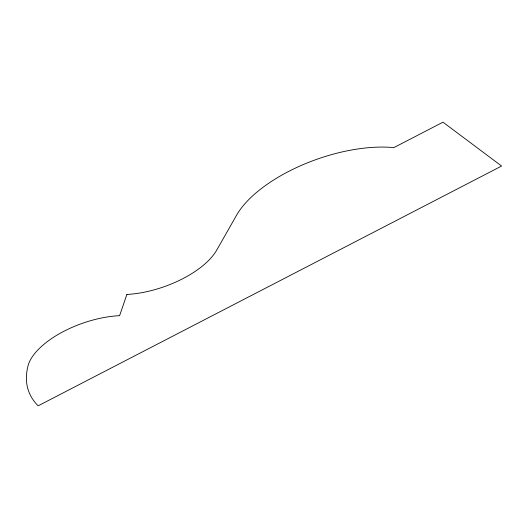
<?xml version="1.0" encoding="UTF-8"?>
<svg xmlns="http://www.w3.org/2000/svg" width="528" height="528" viewBox="0 0 528 528"><rect width="100%" height="100%" fill="white"/><g stroke="black" fill="none" stroke-linecap="round" stroke-linejoin="round"><path stroke-width="0.79" d="M126.885 294.452L119.605 315.678A68.462 31.291 -19.4 0 0 27.674 367.349A176.286 80.579 -19.4 0 0 38.148 405.821L501.6 166.049L443.005 122.179L393.848 147.609A106.979 48.899 -19.4 0 0 236.557 215.246L216.691 250.16A69.716 31.865 -19.4 0 1 126.885 294.452"/></g></svg>
